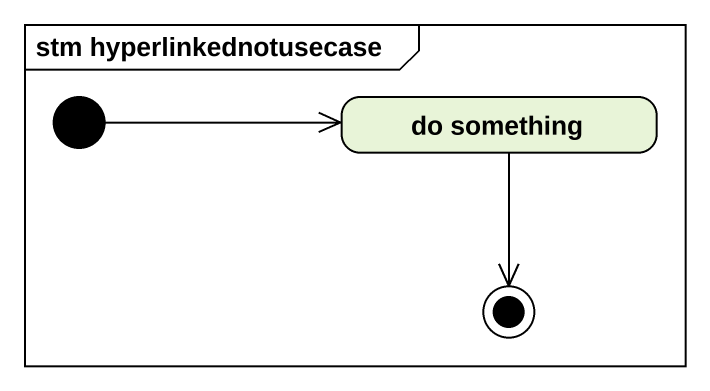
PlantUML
@startuml
mainframe stm hyperlinkednotusecase
hide empty description
state "do something" as do_something
[*] -right-> do_something
do_something --> [*]
@enduml
